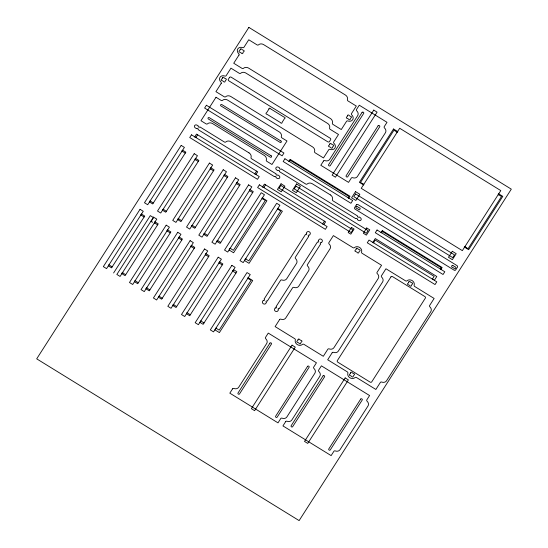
<?xml version="1.0" encoding="UTF-8"?>
<svg xmlns="http://www.w3.org/2000/svg" width="548" height="548" viewBox="0 0 548 548"><rect width="100%" height="100%" fill="white"/><g stroke="black" fill="none" stroke-linecap="round" stroke-linejoin="round"><path stroke-width="0.82" d="M194.766 136.829L196.52 134.102L257.711 171.819L255.964 174.552M197.643 134.794L196.389 136.753A0.76 0.651 29 0 1 195.896 137.527A0.76 0.651 29 0 1 194.985 136.966M113.607 272.966L150.31 215.631L153.536 217.618L151.645 220.577A0.76 0.651 29 0 0 151.152 221.351A0.76 0.651 29 0 0 152.063 221.913L152.659 222.276M256.58 171.127L255.327 173.086A0.76 0.651 29 0 0 254.834 173.853A0.76 0.651 29 0 0 255.752 174.415M262.65 186.854L264.396 184.128L325.587 221.844L323.841 224.577M265.52 184.82L264.266 186.779A0.76 0.651 29 0 1 263.773 187.553A0.76 0.651 29 0 1 262.862 186.991M378.079 125.828L346.158 175.696A0.945 0.808 29 0 0 346.521 176.881A0.945 0.808 29 0 0 347.768 176.696L379.695 126.821A0.945 0.808 29 0 0 379.326 125.636A0.945 0.808 29 0 0 378.086 125.821M324.464 221.152L323.21 223.111A0.76 0.651 29 0 0 322.717 223.879A0.76 0.651 29 0 0 323.628 224.44M397.711 131.369L399.691 128.266L500.79 190.588L498.81 193.684A0.781 0.664 29 0 0 498.29 194.499A0.781 0.664 29 0 0 499.214 195.095L501.516 196.485L468.067 248.73L465.759 247.306M434.352 280.316L436.797 276.493L375.277 238.572L372.832 242.394L436.79 281.823L435.044 284.556L367.283 242.785L369.037 240.058L372.53 242.209A0.76 0.651 29 0 0 373.441 242.778A0.76 0.651 29 0 0 373.935 242.004L375.188 240.045L434.132 276.377L432.879 278.329A0.76 0.651 29 0 0 432.386 279.103A0.76 0.651 29 0 0 433.297 279.665M250.052 189.642L253.279 191.636L220.125 243.415L216.898 241.428M224.673 174.511L227.9 176.504L194.752 228.283L191.526 226.29M236.948 182.587L240.175 184.573L207.028 236.352L203.801 234.366M252.662 192.588L250.354 191.163A0.76 0.651 29 0 1 249.436 190.601A0.76 0.651 29 0 1 249.936 189.827M227.29 177.456L224.975 176.031A0.76 0.651 29 0 1 224.064 175.47A0.76 0.651 29 0 1 224.557 174.696M182.628 150.179L185.854 152.166L152.707 203.945L149.481 201.959M195.663 158.461L198.89 160.454L165.743 212.234L162.516 210.247M210.884 167.846L214.11 169.832L180.956 221.611L177.73 219.625M239.565 185.525L237.25 184.101A0.76 0.651 29 0 1 236.339 183.539A0.76 0.651 29 0 1 236.832 182.765M185.245 153.118L182.929 151.693A0.76 0.651 29 0 1 182.018 151.132A0.76 0.651 29 0 1 182.511 150.358M198.28 161.407L195.965 159.982A0.76 0.651 29 0 1 195.054 159.42A0.76 0.651 29 0 1 195.547 158.646M213.494 170.784L211.186 169.359A0.76 0.651 29 0 1 210.268 168.798A0.76 0.651 29 0 1 210.768 168.024M220.741 242.463L218.426 241.031A0.76 0.651 29 0 0 217.515 240.469A0.76 0.651 29 0 0 217.015 241.243M195.362 227.324L193.054 225.899A0.76 0.651 29 0 0 192.136 225.338A0.76 0.651 29 0 0 191.642 226.112M207.637 235.4L205.322 233.975A0.76 0.651 29 0 0 204.411 233.407A0.76 0.651 29 0 0 203.918 234.181M153.317 202.993L151.008 201.561A0.76 0.651 29 0 0 150.09 201A0.76 0.651 29 0 0 149.597 201.774M166.352 211.281L164.037 209.85A0.76 0.651 29 0 0 163.126 209.288A0.76 0.651 29 0 0 162.633 210.062M181.573 220.659L179.258 219.234A0.76 0.651 29 0 0 178.347 218.673A0.76 0.651 29 0 0 177.847 219.44M229.078 249.991L233.592 252.772L266.917 200.719L262.396 197.931L227.749 252.053L224.522 250.066L261.232 192.732L264.458 194.725L262.561 197.684A0.76 0.651 29 0 0 262.067 198.451A0.76 0.651 29 0 0 262.978 199.013L265.294 200.445L233.366 250.313L231.051 248.888A0.76 0.651 29 0 0 230.139 248.326A0.76 0.651 29 0 0 229.646 249.093M244.524 260.526L249.045 263.314L282.371 211.261L277.85 208.473L243.202 262.595L239.976 260.608L276.678 203.274L279.905 205.26L278.014 208.219A0.76 0.651 29 0 0 277.521 208.994A0.76 0.651 29 0 0 278.432 209.555L280.747 210.98L248.819 260.855L246.504 259.423A0.76 0.651 29 0 0 245.593 258.861A0.76 0.651 29 0 0 245.1 259.636M233.606 269.705L236.832 271.692L203.13 324.334L199.904 322.347M155.009 221.885L158.235 223.879L125.081 275.658L121.855 273.664M167.633 229.934L170.86 231.92L137.712 283.7L134.486 281.713M179.196 237.058L182.422 239.044L149.268 290.824L146.042 288.837M219.638 261.965L222.865 263.951L189.711 315.73L186.484 313.744M141.494 214.063L144.72 216.056L111.566 267.835L108.34 265.842M205.98 253.738L209.206 255.731L176.059 307.51L172.832 305.517M191.567 245.422L194.793 247.408L161.639 299.194L158.413 297.201M157.619 224.831L155.31 223.406A0.76 0.651 29 0 1 154.392 222.844A0.76 0.651 29 0 1 154.892 222.07M235.941 273.075L233.626 271.65A0.76 0.651 29 0 1 232.715 271.089A0.76 0.651 29 0 1 233.208 270.315M170.25 232.873L167.935 231.448A0.76 0.651 29 0 1 167.024 230.886A0.76 0.651 29 0 1 167.517 230.112M181.806 240.003L179.497 238.572A0.76 0.651 29 0 1 178.579 238.01A0.76 0.651 29 0 1 179.08 237.243M222.248 264.91L219.94 263.478A0.76 0.651 29 0 1 219.022 262.917A0.76 0.651 29 0 1 219.522 262.149M144.103 217.008L141.795 215.583A0.76 0.651 29 0 1 140.877 215.022A0.76 0.651 29 0 1 141.377 214.247M208.596 256.683L206.281 255.258A0.76 0.651 29 0 1 205.37 254.697A0.76 0.651 29 0 1 205.863 253.923M194.177 248.367L191.869 246.943A0.76 0.651 29 0 1 190.951 246.374A0.76 0.651 29 0 1 191.444 245.607M125.698 274.699L123.382 273.274A0.76 0.651 29 0 0 122.471 272.712A0.76 0.651 29 0 0 121.971 273.486M204.014 322.95L201.705 321.525A0.76 0.651 29 0 0 200.787 320.964A0.76 0.651 29 0 0 200.294 321.731M214.864 329.821L219.385 332.602L252.71 280.549L248.189 277.761L213.542 331.883L210.316 329.896L247.018 272.562L250.244 274.555L248.354 277.514A0.76 0.651 29 0 0 247.86 278.281A0.76 0.651 29 0 0 248.771 278.843L251.087 280.275L219.159 330.143L216.844 328.718A0.76 0.651 29 0 0 215.933 328.156A0.76 0.651 29 0 0 215.439 328.923M138.322 282.747L136.007 281.316A0.76 0.651 29 0 0 135.096 280.754A0.76 0.651 29 0 0 134.603 281.528M149.885 289.871L147.57 288.447A0.76 0.651 29 0 0 146.659 287.885A0.76 0.651 29 0 0 146.158 288.652M190.327 314.778L188.012 313.353A0.76 0.651 29 0 0 187.101 312.792A0.76 0.651 29 0 0 186.601 313.559M176.668 306.551L174.353 305.126A0.76 0.651 29 0 0 173.442 304.565A0.76 0.651 29 0 0 172.949 305.339M112.182 266.876L109.867 265.451A0.76 0.651 29 0 0 108.956 264.889A0.76 0.651 29 0 0 108.456 265.664M162.256 298.235L159.941 296.811A0.76 0.651 29 0 0 159.03 296.249A0.76 0.651 29 0 0 158.53 297.023M397.677 131.376A0.781 0.664 29 0 1 397.19 132.178A0.781 0.664 29 0 1 396.238 131.623L393.964 130.191L360.515 182.436L362.831 183.861A0.781 0.664 29 0 1 363.742 184.423A0.781 0.664 29 0 1 363.214 185.197L361.242 188.334L462.341 250.648L464.327 247.552A0.781 0.664 29 0 1 464.848 246.737A0.781 0.664 29 0 1 465.793 247.299M248.874 27.4L36.695 358.837L299.126 520.6L511.305 189.163L248.874 27.4M240.271 49.628L239.544 50.765A0.822 0.699 29 0 0 239.031 51.587A0.822 0.699 29 0 0 239.99 52.211L241.36 53.053A0.822 0.699 29 0 0 242.346 53.636A0.822 0.699 29 0 0 242.88 52.82L243.607 51.683A0.822 0.699 29 0 0 244.127 50.854A0.822 0.699 29 0 0 243.168 50.231L241.791 49.389A0.822 0.699 29 0 0 240.812 48.806A0.822 0.699 29 0 0 240.271 49.628M222.467 78.028L221.741 79.165A0.822 0.699 29 0 0 221.221 79.994A0.822 0.699 29 0 0 222.18 80.618L223.557 81.46A0.822 0.699 29 0 0 224.536 82.042A0.822 0.699 29 0 0 225.077 81.22L225.803 80.083A0.822 0.699 29 0 0 226.317 79.261A0.822 0.699 29 0 0 225.358 78.638L223.988 77.795A0.822 0.699 29 0 0 223.002 77.213A0.822 0.699 29 0 0 222.467 78.028M206.404 105.243L204.609 108.045L282.138 155.831L283.933 153.029L206.404 105.243M140.041 209.302L103.339 266.629L106.565 268.623L143.268 211.288L140.041 209.302M181.183 145.412L144.48 202.746L147.707 204.733L184.409 147.398L181.183 145.412M238.983 55.04L233.729 63.246L242.024 68.363A1.267 1.082 29 0 0 243.524 68.301A4.295 3.672 29 0 1 248.614 68.11L330.355 118.491A4.295 3.672 29 0 1 332.389 123.074A1.267 1.082 29 0 0 332.985 124.423L341.281 129.54L346.535 121.334A1.267 1.082 29 0 1 347.932 120.964A4.295 3.672 29 0 0 352.686 119.69A4.295 3.672 29 0 0 351.789 114.936A1.267 1.082 29 0 1 351.528 113.539L356.31 106.059L348.014 100.948A1.267 1.082 29 0 1 347.418 99.599A4.295 3.672 29 0 0 345.391 95.01L263.65 44.628A4.295 3.672 29 0 0 258.553 44.82A1.267 1.082 29 0 1 257.06 44.881L248.758 39.764L243.976 47.244A1.267 1.082 29 0 1 242.579 47.614A4.295 3.672 29 0 0 237.818 48.888A4.295 3.672 29 0 0 238.716 53.642A1.267 1.082 29 0 1 238.983 55.04M221.173 83.447L215.926 91.653L224.221 96.763A1.267 1.082 29 0 0 225.721 96.708A4.295 3.672 29 0 1 230.811 96.51L312.552 146.898A4.295 3.672 29 0 1 314.579 151.481A1.267 1.082 29 0 0 315.175 152.83L323.478 157.947L328.731 149.741A1.267 1.082 29 0 1 330.129 149.371A4.295 3.672 29 0 0 334.883 148.097A4.295 3.672 29 0 0 333.985 143.343A1.267 1.082 29 0 1 333.718 141.946L338.506 134.466L330.211 129.349A1.267 1.082 29 0 1 329.615 128.006A4.295 3.672 29 0 0 327.581 123.416L245.84 73.035A4.295 3.672 29 0 0 240.75 73.227A1.267 1.082 29 0 1 239.25 73.288L230.955 68.171L226.166 75.645A1.267 1.082 29 0 1 224.769 76.021A4.295 3.672 29 0 0 220.015 77.295A4.295 3.672 29 0 0 220.913 82.049A1.267 1.082 29 0 1 221.173 83.447M191.485 134.808L189.738 137.534L257.498 179.306L259.245 176.572L191.485 134.808M216.008 97.249L200.979 120.731L206.048 123.855A1.267 1.082 29 0 0 207.548 123.8A4.295 3.672 29 0 1 212.638 123.601L264.266 155.427A4.295 3.672 29 0 1 266.294 160.009A1.267 1.082 29 0 0 266.897 161.359L271.966 164.489L286.994 141.007L281.925 137.884A1.267 1.082 29 0 1 281.329 136.534A4.295 3.672 29 0 0 279.295 131.945L227.673 100.126A4.295 3.672 29 0 0 222.577 100.318A1.267 1.082 29 0 1 221.084 100.38L216.008 97.249M229.523 77.439L228.358 79.261A1.267 1.082 29 0 0 228.845 80.837L327.8 141.822A1.267 1.082 29 0 0 329.458 141.576L330.622 139.761A1.267 1.082 29 0 0 330.129 138.185L231.181 77.193A1.267 1.082 29 0 0 229.523 77.439M153.556 217.124L116.854 274.452L120.081 276.445L156.783 219.111L153.556 217.124M194.211 153.7L157.509 211.035L160.735 213.021L197.444 155.687L194.211 153.7M166.181 225.166L129.479 282.501L132.705 284.487L169.407 227.153L166.181 225.166M209.432 163.078L172.73 220.412L175.956 222.399L212.658 165.064L209.432 163.078M177.744 232.29L141.042 289.625L144.268 291.611L180.97 234.284L177.744 232.29M223.228 169.75L186.526 227.078L189.752 229.071L226.454 171.736L223.228 169.75M269.006 108.963L266.513 112.861A0.781 0.671 29 0 0 266.013 113.655A0.781 0.671 29 0 0 266.945 114.244L280.59 122.649A0.781 0.671 29 0 0 281.528 123.225A0.781 0.671 29 0 0 282.042 122.437L284.542 118.532A0.781 0.671 29 0 0 285.042 117.738A0.781 0.671 29 0 0 284.111 117.156L270.465 108.744A0.781 0.671 29 0 0 269.52 108.175A0.781 0.671 29 0 0 269.006 108.963M190.115 240.654L153.413 297.989L156.639 299.982L193.341 242.648L190.115 240.654M235.496 177.819L198.794 235.154L202.02 237.14L238.723 179.806L235.496 177.819M204.527 248.977L167.825 306.305L171.051 308.298L207.754 250.963L204.527 248.977M248.6 184.881L211.898 242.216L215.124 244.203L251.827 186.868L248.6 184.881M259.368 184.834L257.615 187.56L325.375 229.331L327.122 226.598L259.368 184.834M218.186 257.197L181.484 314.531L184.71 316.518L221.413 259.19L218.186 257.197M284.919 158.769L283.165 161.496L350.925 203.267L352.672 200.534L349.179 198.376A0.76 0.651 29 0 1 348.268 197.814A0.76 0.651 29 0 1 348.761 197.047L349.083 196.54L290.139 160.215L289.824 160.715A0.76 0.651 29 0 1 289.323 161.489A0.76 0.651 29 0 1 288.412 160.927L284.919 158.769M290.152 159.386L288.954 161.256L348.816 198.157L350.021 196.28L290.152 159.386M281.049 183.792L277.439 189.437L281.282 191.807L284.892 186.162L281.049 183.792M280.85 185.45L279.103 188.176L351.165 232.599L352.912 229.865L280.85 185.45M231.879 265.369L195.177 322.704L198.403 324.69L235.106 267.356L231.879 265.369M296.55 183.957L292.468 190.327L296.31 192.691L300.393 186.32L296.55 183.957M296.002 186.156L294.249 188.882L366.311 233.304L368.057 230.571L296.002 186.156M347.61 115.786L346.884 116.923A0.822 0.699 29 0 0 346.363 117.752A0.822 0.699 29 0 0 347.322 118.375L348.699 119.217A0.822 0.699 29 0 0 349.679 119.8A0.822 0.699 29 0 0 350.22 118.978L350.946 117.841A0.822 0.699 29 0 0 351.467 117.019A0.822 0.699 29 0 0 350.501 116.395L349.131 115.553A0.822 0.699 29 0 0 348.144 114.97A0.822 0.699 29 0 0 347.61 115.786M329.807 144.193L329.081 145.33A0.822 0.699 29 0 0 328.56 146.158A0.822 0.699 29 0 0 329.519 146.775L330.889 147.624A0.822 0.699 29 0 0 331.876 148.2A0.822 0.699 29 0 0 332.41 147.385L333.136 146.248A0.822 0.699 29 0 0 333.657 145.419A0.822 0.699 29 0 0 332.698 144.802L331.328 143.953A0.822 0.699 29 0 0 330.341 143.377A0.822 0.699 29 0 0 329.807 144.193M323.553 160.982L320.806 165.277L348.555 182.381L351.302 178.086A1.267 1.082 29 0 1 352.7 177.716A4.295 3.672 29 0 0 357.454 176.442L385.415 132.76A4.295 3.672 29 0 0 384.525 128.006A1.267 1.082 29 0 1 384.258 126.609L387.004 122.314L359.255 105.209L356.508 109.504A1.267 1.082 29 0 0 356.775 110.902A4.295 3.672 29 0 1 357.673 115.655L329.704 159.338A4.295 3.672 29 0 1 324.95 160.612A1.267 1.082 29 0 0 323.553 160.982M362.077 112.402L328.629 164.647A0.945 0.808 29 0 0 328.999 165.825A0.945 0.808 29 0 0 330.245 165.64L363.694 113.395A0.945 0.808 29 0 0 363.324 112.217A0.945 0.808 29 0 0 362.077 112.402M373.763 110.1L332.122 175.155L335.431 177.196L377.079 112.141L373.763 110.1M263.239 300.414L262.602 301.414A1.897 1.617 29 0 0 263.341 303.77A1.897 1.617 29 0 0 265.828 303.4L266.472 302.4A0.884 0.754 29 0 1 266.123 301.297A0.884 0.754 29 0 1 267.287 301.126L280.576 280.364A1.267 1.082 29 0 1 281.973 279.987A4.295 3.672 29 0 0 286.727 278.72L296.516 263.43A4.295 3.672 29 0 0 295.619 258.677A1.267 1.082 29 0 1 295.358 257.272L308.647 236.51A0.884 0.754 29 0 1 308.305 235.414A0.884 0.754 29 0 1 309.462 235.236L310.106 234.236A1.897 1.617 29 0 0 309.367 231.879A1.897 1.617 29 0 0 306.88 232.249L306.236 233.249A0.884 0.754 29 0 1 306.585 234.352A0.884 0.754 29 0 1 305.421 234.523L264.061 299.139A0.884 0.754 29 0 1 264.403 300.236A0.884 0.754 29 0 1 263.239 300.414M275.288 307.839L274.644 308.839A1.897 1.617 29 0 0 275.384 311.196A1.897 1.617 29 0 0 277.877 310.826L278.514 309.826A0.884 0.754 29 0 1 278.172 308.723A0.884 0.754 29 0 1 279.329 308.551L292.625 287.789A1.267 1.082 29 0 1 294.023 287.412A4.295 3.672 29 0 0 298.776 286.145L308.565 270.856A4.295 3.672 29 0 0 307.668 266.095A1.267 1.082 29 0 1 307.401 264.698L320.696 243.935A0.884 0.754 29 0 1 320.347 242.833A0.884 0.754 29 0 1 321.512 242.661L322.149 241.661A1.897 1.617 29 0 0 321.409 239.305A1.897 1.617 29 0 0 318.922 239.675L318.285 240.675A0.884 0.754 29 0 1 318.628 241.778A0.884 0.754 29 0 1 317.47 241.949L276.103 306.565A0.884 0.754 29 0 1 276.445 307.661A0.884 0.754 29 0 1 275.288 307.839M393.526 128.999L359.385 182.326L363.475 184.847L397.615 131.52L393.526 128.999M355.529 191.629L351.569 197.814L355.871 200.465L359.83 194.28L355.529 191.629M355.57 193.91L353.823 196.643L452.771 257.635L454.518 254.902L355.57 193.91M232.564 388.868L229.818 393.156L278 422.857L280.747 418.562A1.267 1.082 29 0 1 282.145 418.193A4.295 3.672 29 0 0 286.899 416.918L314.867 373.236A4.295 3.672 29 0 0 313.97 368.482A1.267 1.082 29 0 1 313.703 367.085L316.449 362.79L268.267 333.095L265.52 337.383A1.267 1.082 29 0 0 265.787 338.78A4.295 3.672 29 0 1 266.684 343.534L238.716 387.217A4.295 3.672 29 0 1 233.962 388.491A1.267 1.082 29 0 0 232.564 388.868M279.617 319.58L275.123 326.601L294.714 338.678A1.267 1.082 29 0 1 295.31 340.027A4.295 3.672 29 0 0 297.345 344.61A4.295 3.672 29 0 0 302.434 344.418A1.267 1.082 29 0 1 303.935 344.356L323.306 356.303L327.8 349.281A1.267 1.082 29 0 1 329.204 348.905A4.295 3.672 29 0 0 333.958 347.638L378.236 278.473A4.295 3.672 29 0 0 377.339 273.719A1.267 1.082 29 0 1 377.072 272.315L381.566 265.294L362.194 253.354A1.267 1.082 29 0 1 361.598 252.005A4.295 3.672 29 0 0 359.563 247.422A4.295 3.672 29 0 0 354.474 247.614A1.267 1.082 29 0 1 352.974 247.675L333.383 235.599L328.889 242.62A1.267 1.082 29 0 0 329.149 244.018A4.295 3.672 29 0 1 330.047 248.771L285.775 317.936A4.295 3.672 29 0 1 281.014 319.203A1.267 1.082 29 0 0 279.617 319.58M356.371 204.842L354.625 207.569A1.267 1.082 29 0 0 355.118 209.144L454.066 270.137A1.267 1.082 29 0 0 455.724 269.89L457.47 267.157A1.267 1.082 29 0 0 456.977 265.581L358.029 204.589A1.267 1.082 29 0 0 356.371 204.842M356.385 206.658L356.008 207.247A0.808 0.692 29 0 0 356.899 208.384L358.269 209.226A0.808 0.692 29 0 0 359.7 209.521L360.077 208.932A0.808 0.692 29 0 0 359.187 207.795L357.823 206.952A0.808 0.692 29 0 0 356.385 206.658M269.938 343.13L238.017 393.005A0.884 0.754 29 0 0 238.359 394.108A0.884 0.754 29 0 0 239.517 393.93L271.445 344.062A0.884 0.754 29 0 0 271.102 342.959A0.884 0.754 29 0 0 269.938 343.13M351.46 227.447L348.199 232.544L350.809 234.154L354.07 229.057L351.46 227.447M366.722 227.975L363.345 233.249L366.386 235.126L369.763 229.845L366.722 227.975M292.043 345.158L251.381 408.678L254.608 410.664L295.269 347.144L292.043 345.158M298.085 339.822L297.345 340.979A0.822 0.699 29 0 0 296.838 341.815A0.822 0.699 29 0 0 297.804 342.425L299.153 343.254A0.822 0.699 29 0 0 300.126 343.843A0.822 0.699 29 0 0 300.674 343.034L301.421 341.877A0.822 0.699 29 0 0 301.921 341.034A0.822 0.699 29 0 0 300.955 340.431L299.612 339.602A0.822 0.699 29 0 0 298.633 339.013A0.822 0.699 29 0 0 298.085 339.822M356.227 248.998L355.488 250.155A0.822 0.699 29 0 0 354.981 250.991A0.822 0.699 29 0 0 355.953 251.601L357.296 252.429A0.822 0.699 29 0 0 358.269 253.018A0.822 0.699 29 0 0 358.824 252.21L359.563 251.053A0.822 0.699 29 0 0 360.07 250.217A0.822 0.699 29 0 0 359.098 249.607L357.755 248.778A0.822 0.699 29 0 0 356.782 248.189A0.822 0.699 29 0 0 356.227 248.998M377.051 229.996L375.298 232.729L443.058 274.493L444.805 271.76L441.311 269.609A0.76 0.651 29 0 1 440.4 269.041A0.76 0.651 29 0 1 440.893 268.273L441.215 267.767L382.271 231.441L381.949 231.941A0.76 0.651 29 0 1 381.456 232.715A0.76 0.651 29 0 1 380.545 232.153L377.051 229.996M382.285 230.612L381.086 232.482L440.948 269.383L442.147 267.513L382.285 230.612M307.586 366.338L275.658 416.206A0.884 0.754 29 0 0 276 417.309A0.884 0.754 29 0 0 277.165 417.138L309.093 367.263A0.884 0.754 29 0 0 308.743 366.167A0.884 0.754 29 0 0 307.586 366.338M285.693 421.618L282.946 425.906L331.129 455.607L333.876 451.312A1.267 1.082 29 0 1 335.28 450.942A4.295 3.672 29 0 0 340.034 449.668L367.996 405.986A4.295 3.672 29 0 0 367.098 401.232A1.267 1.082 29 0 1 366.838 399.835L369.585 395.54L321.402 365.845L318.655 370.133A1.267 1.082 29 0 0 318.915 371.53A4.295 3.672 29 0 1 319.813 376.284L291.851 419.967A4.295 3.672 29 0 1 287.09 421.241A1.267 1.082 29 0 0 285.693 421.618M332.184 352.741L327.69 359.762L347.281 371.839A1.267 1.082 29 0 1 347.877 373.188A4.295 3.672 29 0 0 349.912 377.778A4.295 3.672 29 0 0 355.001 377.579A1.267 1.082 29 0 1 356.501 377.524L375.873 389.464L380.367 382.442A1.267 1.082 29 0 1 381.764 382.072A4.295 3.672 29 0 0 386.525 380.798L430.797 311.634A4.295 3.672 29 0 0 429.906 306.88A1.267 1.082 29 0 1 429.639 305.483L434.132 298.461L414.761 286.515A1.267 1.082 29 0 1 414.158 285.166A4.295 3.672 29 0 0 412.13 280.583A4.295 3.672 29 0 0 407.041 280.775A1.267 1.082 29 0 1 405.541 280.836L385.95 268.76L381.456 275.781A1.267 1.082 29 0 0 381.716 277.178A4.295 3.672 29 0 1 382.614 281.932L338.335 351.097A4.295 3.672 29 0 1 333.581 352.371A1.267 1.082 29 0 0 332.184 352.741M323.073 375.88L291.146 425.755A0.884 0.754 29 0 0 291.488 426.858A0.884 0.754 29 0 0 292.653 426.68L324.574 376.812A0.884 0.754 29 0 0 324.231 375.709A0.884 0.754 29 0 0 323.073 375.88M390.936 276.911L337.335 360.632A1.267 1.082 29 0 0 337.828 362.207L370.092 382.093A1.267 1.082 29 0 0 371.75 381.846L425.351 298.126A1.267 1.082 29 0 0 424.858 296.55L392.594 276.658A1.267 1.082 29 0 0 390.936 276.911M345.178 377.901L304.51 441.428L307.736 443.414L348.405 379.894L345.178 377.901M350.651 372.983L349.912 374.14A0.822 0.699 29 0 0 349.405 374.983A0.822 0.699 29 0 0 350.371 375.586L351.713 376.414A0.822 0.699 29 0 0 352.693 377.003A0.822 0.699 29 0 0 353.241 376.195L353.987 375.038A0.822 0.699 29 0 0 354.488 374.202A0.822 0.699 29 0 0 353.522 373.592L352.179 372.763A0.822 0.699 29 0 0 351.2 372.174A0.822 0.699 29 0 0 350.651 372.983M408.794 282.158L408.055 283.323A0.822 0.699 29 0 0 407.548 284.159A0.822 0.699 29 0 0 408.513 284.761L409.863 285.59A0.822 0.699 29 0 0 410.836 286.186A0.822 0.699 29 0 0 411.384 285.378L412.13 284.213A0.822 0.699 29 0 0 412.637 283.378A0.822 0.699 29 0 0 411.664 282.768L410.322 281.946A0.822 0.699 29 0 0 409.342 281.35A0.822 0.699 29 0 0 408.794 282.158M452.326 251.292L448.483 257.3L452.353 259.69L456.203 253.683L452.326 251.292M360.714 399.088L328.786 448.956A0.884 0.754 29 0 0 329.136 450.059A0.884 0.754 29 0 0 330.293 449.887L362.221 400.013A0.884 0.754 29 0 0 361.879 398.917A0.884 0.754 29 0 0 360.714 399.088M452.107 265.657L451.73 266.253A0.808 0.692 29 0 0 452.621 267.39L453.991 268.232A0.808 0.692 29 0 0 455.422 268.527L455.799 267.931A0.808 0.692 29 0 0 454.909 266.794L453.545 265.951A0.808 0.692 29 0 0 452.107 265.657M498.714 193.834L464.574 247.162L468.656 249.683L502.797 196.355L498.714 193.834M280.871 140.973L221.926 104.641A0.945 0.808 29 0 0 220.68 104.826A0.945 0.808 29 0 0 221.05 106.004L279.994 142.336A0.945 0.808 29 0 0 281.24 142.158A0.945 0.808 29 0 0 280.871 140.98M271.102 155.769L209.357 117.71A0.945 0.808 29 0 0 208.117 117.895A0.945 0.808 29 0 0 208.487 119.074L270.226 157.132A0.945 0.808 29 0 0 271.472 156.947A0.945 0.808 29 0 0 271.102 155.769M330.396 194.917L312.326 183.779A4.295 3.672 29 0 0 307.236 183.977A1.267 1.082 29 0 1 305.736 184.032L281.199 168.907A0.884 0.754 29 0 1 280.042 169.085A0.884 0.754 29 0 1 279.692 167.983L278.514 167.25A1.897 1.617 29 0 0 276.028 167.62A1.897 1.617 29 0 0 276.761 169.983L277.946 170.709A0.884 0.754 29 0 1 279.11 170.538A0.884 0.754 29 0 1 279.453 171.64L355.816 218.707A0.884 0.754 29 0 1 356.974 218.536A0.884 0.754 29 0 1 357.323 219.638L358.502 220.365A1.897 1.617 29 0 0 360.988 219.995A1.897 1.617 29 0 0 360.248 217.638L359.07 216.905A0.884 0.754 29 0 1 357.906 217.083A0.884 0.754 29 0 1 357.563 215.981L333.026 200.856A1.267 1.082 29 0 1 332.431 199.506A4.295 3.672 29 0 0 330.396 194.917M249.018 152.878L230.948 141.74A4.295 3.672 29 0 0 225.851 141.939A1.267 1.082 29 0 1 224.358 141.994L199.821 126.869A0.884 0.754 29 0 1 198.657 127.04A0.884 0.754 29 0 1 198.314 125.944L197.129 125.211A1.897 1.617 29 0 0 194.643 125.581A1.897 1.617 29 0 0 195.383 127.944L196.568 128.67A0.884 0.754 29 0 1 197.725 128.499A0.884 0.754 29 0 1 198.068 129.602L274.432 176.668A0.884 0.754 29 0 1 275.596 176.497A0.884 0.754 29 0 1 275.939 177.6L277.124 178.326A1.897 1.617 29 0 0 279.61 177.956A1.897 1.617 29 0 0 278.87 175.593L277.685 174.867A0.884 0.754 29 0 1 276.528 175.038A0.884 0.754 29 0 1 276.178 173.935L251.642 158.81A1.267 1.082 29 0 1 251.046 157.461A4.295 3.672 29 0 0 249.018 152.878"/></g></svg>
